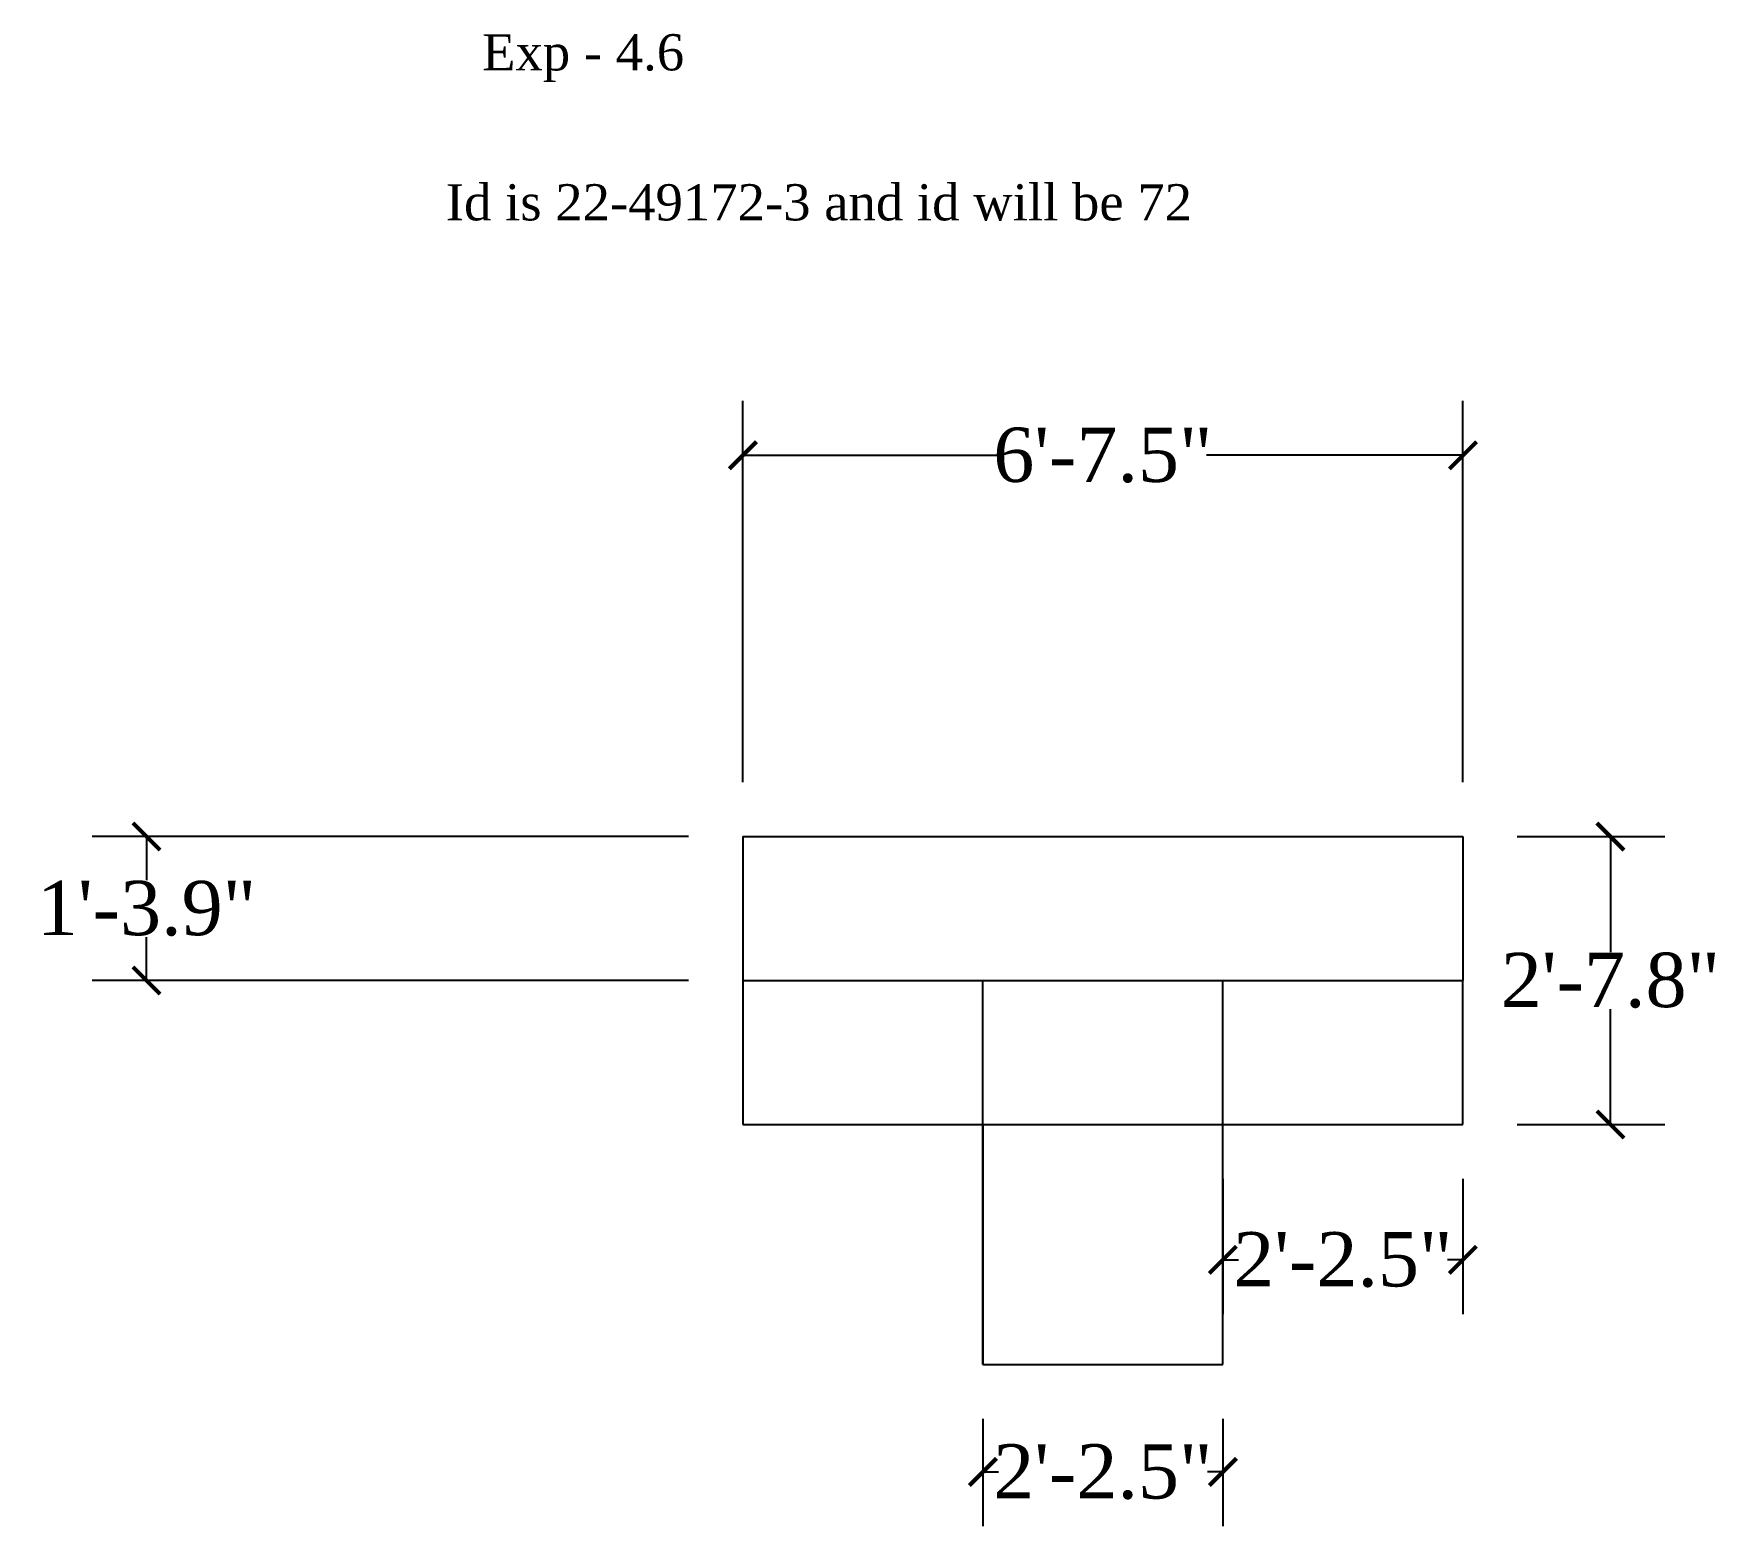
# Model space of a CAD drawing. Header units: inches. Extents: x -4654 to 94, y -24046 to 87.
# Drawn here: x -1937.3 to -1750.7, y -14281.3 to -14116.5 of the extents above; entities that cross this region are included whole.
import ezdxf

# ---------------------------------------------------------------- set-up
doc = ezdxf.new("R2010")
doc.units = ezdxf.units.IN
doc.header["$MEASUREMENT"] = 0
doc.styles.get("Standard").update_dxf_attribs({"font": 'times.ttf', "height": 6})
doc.dimstyles.get("Standard").update_dxf_attribs({"dimtxt": 6, "dimasz": 3, "dimexe": 6, "dimexo": 6, "dimgap": 0.09, "dimtad": 0, "dimtih": 1, "dimtoh": 1, "dimdec": 1, "dimzin": 0, "dimdsep": 46, "dimlunit": 3, "dimtxsty": 'Standard', "dimblk": 'ARCHTICK', "dimcen": 0.09, "dimadec": 0, "dimazin": 0, "dimtfac": 1, "dimtdec": 1, "dimtofl": 0, "dimtmove": 0, "dimatfit": 3, "dimldrblk": 'ARCHTICK', "dimfxl": 1, "dimtolj": 1, "dimtzin": 0, "dimarcsym": 0})

# ---------------------------------------------------------------- blocks, each defined once
blk = doc.blocks.new('_ArchTick')
at = {"color": 0, "linetype": 'ByBlock', "const_width": 0.15}
blk.add_lwpolyline([(-0.5, -0.5), (0.5, 0.5)], dxfattribs=at)
blk = doc.blocks.new('*D30')
at = {"color": 0, "lineweight": -2}
for p, q in [((-1858.97, -14199.17), (-1858.97, -14157.05)), ((-1779.47, -14199.17), (-1779.47, -14157.05)), ((-1858.97, -14163.05), (-1830.66, -14163.05)), ((-1779.47, -14163.05), (-1807.78, -14163.05))]:
    blk.add_line(p, q, dxfattribs=at)
at = {"layer": 'Defpoints', "color": 0}
for p in [(-1779.47, -14163.05), (-1858.97, -14205.17, 47.7), (-1779.47, -14205.17, 47.7)]:
    blk.add_point(p, dxfattribs=at)
at = {"color": 0, "lineweight": -2, "xscale": 3, "yscale": 3, "zscale": 3, "rotation": 180}
blk.add_blockref('_ArchTick', (-1858.97, -14163.05), dxfattribs=at)
at = {"color": 0, "lineweight": -2, "xscale": 3, "yscale": 3, "zscale": 3}
blk.add_blockref('_ArchTick', (-1779.47, -14163.05), dxfattribs=at)
at = {"color": 0, "insert": (-1819.22, -14163.05), "char_height": 6, "attachment_point": 5}
blk.add_mtext('\\A1;6\'-7.5"', dxfattribs=at)
blk = doc.blocks.new('*D31')
at = {"color": 0, "lineweight": -2}
for p, q in [((-1864.97, -14205.17), (-1930.81, -14205.17)), ((-1924.81, -14205.17), (-1924.81, -14209.97)), ((-1924.81, -14221.07), (-1924.81, -14216.27)), ((-1864.97, -14221.07), (-1930.81, -14221.07))]:
    blk.add_line(p, q, dxfattribs=at)
at = {"layer": 'Defpoints', "color": 0}
for p in [(-1924.81, -14205.17), (-1858.97, -14205.17, 47.7), (-1858.97, -14221.07, 47.7)]:
    blk.add_point(p, dxfattribs=at)
at = {"color": 0, "lineweight": -2, "xscale": 3, "yscale": 3, "zscale": 3}
for p, rotation in [((-1924.81, -14205.17), 90), ((-1924.81, -14221.07), 270)]:
    blk.add_blockref('_ArchTick', p, dxfattribs=dict(at, rotation=rotation))
at = {"color": 0, "insert": (-1924.81, -14213.12), "char_height": 6, "attachment_point": 5}
blk.add_mtext('\\A1;1\'-3.9"', dxfattribs=at)
blk = doc.blocks.new('*D32')
at = {"color": 0, "lineweight": -2}
for p, q in [((-1773.47, -14205.17), (-1757.18, -14205.17)), ((-1763.18, -14205.17), (-1763.18, -14217.92)), ((-1763.18, -14236.97), (-1763.18, -14224.22)), ((-1773.47, -14236.97), (-1757.18, -14236.97))]:
    blk.add_line(p, q, dxfattribs=at)
at = {"layer": 'Defpoints', "color": 0}
for p in [(-1779.47, -14205.17), (-1779.47, -14236.97), (-1763.18, -14236.97)]:
    blk.add_point(p, dxfattribs=at)
at = {"color": 0, "lineweight": -2, "xscale": 3, "yscale": 3, "zscale": 3}
for p, rotation in [((-1763.18, -14205.17), 90), ((-1763.18, -14236.97), 270)]:
    blk.add_blockref('_ArchTick', p, dxfattribs=dict(at, rotation=rotation))
at = {"color": 0, "insert": (-1763.18, -14221.07), "char_height": 6, "attachment_point": 5}
blk.add_mtext('\\A1;2\'-7.8"', dxfattribs=at)
blk = doc.blocks.new('*D33')
at = {"color": 0, "lineweight": -2}
for p, q in [((-1832.47, -14269.47), (-1832.47, -14281.35)), ((-1805.97, -14269.47), (-1805.97, -14281.35)), ((-1832.47, -14275.35), (-1830.75, -14275.35)), ((-1805.97, -14275.35), (-1807.68, -14275.35))]:
    blk.add_line(p, q, dxfattribs=at)
at = {"layer": 'Defpoints', "color": 0}
for p in [(-1832.47, -14263.47, 15.9), (-1805.97, -14263.47, 15.9), (-1805.97, -14275.35)]:
    blk.add_point(p, dxfattribs=at)
at = {"color": 0, "lineweight": -2, "xscale": 3, "yscale": 3, "zscale": 3, "rotation": 180}
blk.add_blockref('_ArchTick', (-1832.47, -14275.35), dxfattribs=at)
at = {"color": 0, "lineweight": -2, "xscale": 3, "yscale": 3, "zscale": 3}
blk.add_blockref('_ArchTick', (-1805.97, -14275.35), dxfattribs=at)
at = {"color": 0, "insert": (-1819.22, -14275.35), "char_height": 6, "attachment_point": 5}
blk.add_mtext('\\A1;2\'-2.5"', dxfattribs=at)
blk = doc.blocks.new('*D34')
at = {"color": 0, "lineweight": -2}
for p, q in [((-1805.97, -14242.97), (-1805.97, -14257.92)), ((-1779.47, -14242.97), (-1779.47, -14257.92)), ((-1805.97, -14251.92), (-1804.25, -14251.92)), ((-1779.47, -14251.92), (-1781.18, -14251.92))]:
    blk.add_line(p, q, dxfattribs=at)
at = {"layer": 'Defpoints', "color": 0}
for p in [(-1805.97, -14236.97), (-1779.47, -14236.97), (-1805.97, -14251.92)]:
    blk.add_point(p, dxfattribs=at)
at = {"color": 0, "lineweight": -2, "xscale": 3, "yscale": 3, "zscale": 3, "rotation": 180}
blk.add_blockref('_ArchTick', (-1805.97, -14251.92), dxfattribs=at)
at = {"color": 0, "lineweight": -2, "xscale": 3, "yscale": 3, "zscale": 3}
blk.add_blockref('_ArchTick', (-1779.47, -14251.92), dxfattribs=at)
at = {"color": 0, "insert": (-1792.72, -14251.92), "char_height": 6, "attachment_point": 5}
blk.add_mtext('\\A1;2\'-2.5"', dxfattribs=at)

msp = doc.modelspace()

# ---------------------------------------------------------------- linework, layer by layer
for p, q in [((-1858.97, -14205.17), (-1779.47, -14205.17)), ((-1858.97, -14205.17), (-1858.97, -14221.07)), ((-1779.47, -14205.17), (-1779.47, -14221.07)), ((-1858.97, -14221.07), (-1858.97, -14236.97)), ((-1858.97, -14221.07), (-1832.47, -14221.07)), ((-1832.47, -14221.07), (-1805.97, -14221.07)), ((-1832.47, -14236.97), (-1832.47, -14221.07)), ((-1805.97, -14221.07), (-1779.47, -14221.07)), ((-1805.97, -14236.97), (-1805.97, -14221.07)), ((-1779.47, -14236.97), (-1779.47, -14221.07)), ((-1858.97, -14236.97), (-1832.47, -14236.97)), ((-1832.47, -14236.97), (-1805.97, -14236.97)), ((-1832.47, -14236.97), (-1832.47, -14263.47)), ((-1832.47, -14263.47), (-1832.47, -14236.97)), ((-1805.97, -14236.97), (-1779.47, -14236.97)), ((-1805.97, -14263.47), (-1805.97, -14236.97)), ((-1832.47, -14263.47), (-1805.97, -14263.47))]:
    msp.add_line(p, q)

# ---------------------------------------------------------------- texts
at = {"char_height": 4, "attachment_point": 1}
for s, insert, width in [('Exp - 4.6', (-1887.77, -14116.53), 77.6732), ('Id is 22-49172-3 and id will be 72', (-1891.77, -14133.1), 164.6738)]:
    msp.add_mtext(s, dxfattribs=dict(at, insert=insert, width=width))

# ---------------------------------------------------------------- dimensions: what is measured, and where the dimension line sits
for p1, p2, distance, picture, middle in [((-1858.97, -14205.17, 47.7), (-1779.47, -14205.17, 47.7), 42.11, '*D30', (-1819.22, -14163.05)), ((-1858.97, -14221.07, 47.7), (-1858.97, -14205.17, 47.7), 65.84, '*D31', (-1924.81, -14213.12)), ((-1779.47, -14205.17), (-1779.47, -14236.97), 16.29, '*D32', (-1763.18, -14221.07)), ((-1779.47, -14236.97), (-1805.97, -14236.97), 14.96, '*D34', (-1792.72, -14251.92)), ((-1832.47, -14263.47, 15.9), (-1805.97, -14263.47, 15.9), -11.88, '*D33', (-1819.22, -14275.35))]:
    dim = msp.add_aligned_dim(p1=p1, p2=p2, distance=distance, dimstyle='Standard')
    dim.commit()
    dim.dimension.update_dxf_attribs({"geometry": picture, "text_midpoint": middle})

doc.saveas('drawing.dxf')
